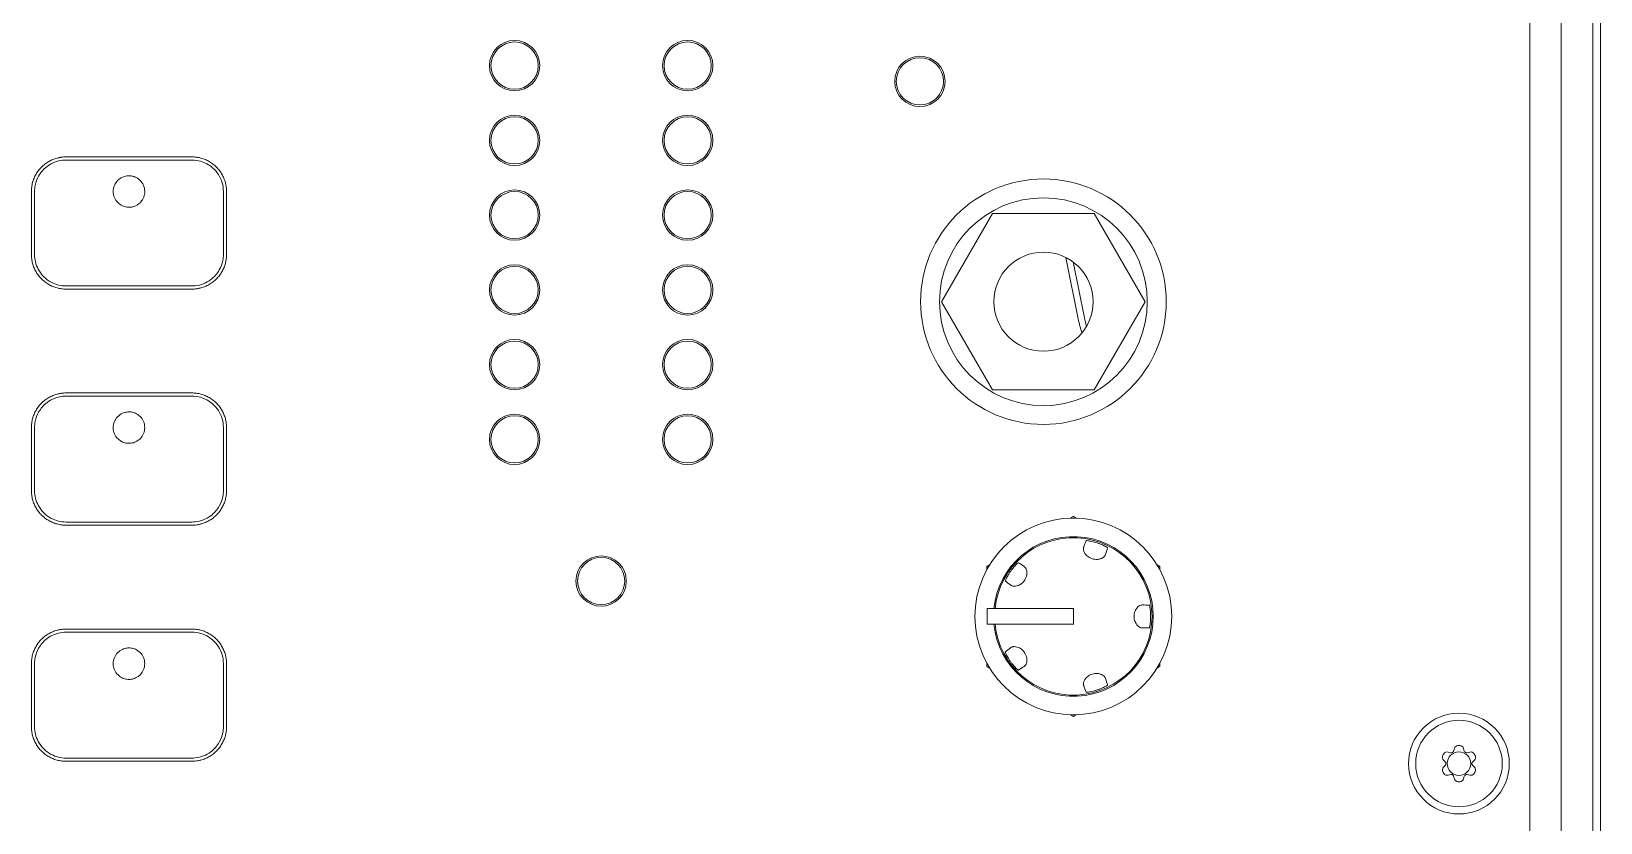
# Model space of a CAD drawing. Header units: millimetres. Extents: x 20 to 1660, y 4 to 1168.
# Drawn here: x 556.2 to 655.9, y 595.3 to 645.5 of the extents above; entities that cross this region are included whole.
import ezdxf

# ---------------------------------------------------------------- set-up
doc = ezdxf.new("R2010")
doc.units = ezdxf.units.MM
doc.header["$LTSCALE"] = 4
doc.layers.add('Visible Edges(A H Standard)', color=7, linetype='Continuous', lineweight=18)

msp = doc.modelspace()

# ---------------------------------------------------------------- linework, layer by layer
at = {"layer": 'Visible Edges(A H Standard)'}
for p, q in [((655.876, 743.055), (655.876, 257.055)), ((651.376, 718.855), (651.376, 270.484)), ((651.376, 718.855), (651.376, 270.484)), ((653.376, 270.484), (653.376, 718.855)), ((655.376, 718.855), (655.376, 270.484)), ((558.376, 637.555), (566.376, 637.555)), ((556.176, 631.355), (556.176, 635.355)), ((568.576, 635.355), (568.576, 631.355)), ((617.243, 633.955), (614.01, 628.355)), ((623.71, 633.955), (617.243, 633.955)), ((626.943, 628.355), (623.71, 633.955)), ((622.689, 627.255), (621.89, 631.17)), ((623.081, 627.335), (622.357, 630.882)), ((566.376, 629.155), (558.376, 629.155)), ((614.01, 628.355), (617.243, 622.755)), ((623.71, 622.755), (626.943, 628.355)), ((558.376, 622.555), (566.376, 622.555)), ((617.243, 622.755), (623.71, 622.755)), ((556.176, 616.355), (556.176, 620.355)), ((568.576, 620.355), (568.576, 616.355)), ((566.376, 614.155), (558.376, 614.155)), ((617.586, 608.855), (616.909, 608.855)), ((617.586, 608.855), (619.1, 608.855)), ((622.376, 608.855), (619.1, 608.855)), ((622.376, 608.855), (622.376, 607.855)), ((558.376, 607.555), (566.376, 607.555)), ((616.909, 607.855), (617.586, 607.855)), ((619.1, 607.855), (617.586, 607.855)), ((619.1, 607.855), (622.376, 607.855)), ((556.176, 601.355), (556.176, 605.355)), ((568.576, 605.355), (568.576, 601.355)), ((646.023, 599.106), (645.896, 599.233)), ((646.189, 599.74), (646.362, 599.693)), ((646.537, 599.795), (646.584, 599.968)), ((647.169, 599.968), (647.215, 599.795)), ((647.391, 599.693), (647.564, 599.74)), ((647.857, 599.233), (647.73, 599.106)), ((566.376, 599.155), (558.376, 599.155)), ((645.896, 598.776), (646.023, 598.903)), ((646.362, 598.316), (646.189, 598.269)), ((646.584, 598.041), (646.537, 598.214)), ((647.215, 598.214), (647.169, 598.041)), ((647.564, 598.269), (647.391, 598.316)), ((647.73, 598.903), (647.857, 598.776))]:
    msp.add_line(p, q, dxfattribs=at)
for centre, radius in [((586.876, 643.355), 1.6), ((586.876, 643.355), 1.5), ((597.876, 643.355), 1.6), ((597.876, 643.355), 1.5), ((612.626, 642.355), 1.6), ((612.626, 642.355), 1.5), ((586.876, 638.605), 1.6), ((586.876, 638.605), 1.5), ((597.876, 638.605), 1.6), ((597.876, 638.605), 1.5), ((620.476, 628.355), 7.8), ((586.876, 633.855), 1.6), ((586.876, 633.855), 1.5), ((597.876, 633.855), 1.6), ((597.876, 633.855), 1.5), ((620.476, 628.355), 6.6), ((620.476, 628.355), 3.15), ((586.876, 629.105), 1.6), ((586.876, 629.105), 1.5), ((597.876, 629.105), 1.6), ((597.876, 629.105), 1.5), ((586.876, 624.355), 1.6), ((586.876, 624.355), 1.5), ((597.876, 624.355), 1.6), ((597.876, 624.355), 1.5), ((586.876, 619.605), 1.6), ((597.876, 619.605), 1.6), ((586.876, 619.605), 1.5), ((597.876, 619.605), 1.5), ((622.376, 608.355), 6.25), ((592.376, 610.605), 1.6), ((592.376, 610.605), 1.5), ((646.876, 599.005), 3.2), ((646.876, 599.005), 2.75), ((646.876, 599.005), 0.75)]:
    msp.add_circle(centre, radius, dxfattribs=at)
for centre, radius, start, end in [((630.527, 628.855), 8, 191.53696, 198.09148), ((630.527, 628.855), 7.6, 191.53696, 195.73728), ((622.376, 608.355), 5.075, 185.65405, 174.34595), ((622.376, 608.355), 5, 185.73917, 174.26083), ((646.073, 599.409), 0.25, 153.26057, 225), ((646.876, 599.005), 1.15, 146.73943, 153.26057), ((646.124, 599.498), 0.25, 75, 146.73943), ((646.388, 599.79), 0.1, 255, 301.90196), ((646.876, 599.005), 0.825, 118.09804, 121.90196), ((646.441, 599.821), 0.1, 298.09804, 345), ((646.825, 599.903), 0.25, 93.26057, 165), ((646.876, 599.005), 1.15, 86.73943, 93.26057), ((646.928, 599.903), 0.25, 15, 86.73943), ((647.312, 599.821), 0.1, 195, 241.90196), ((646.876, 599.005), 0.825, 58.09804, 61.90196), ((647.365, 599.79), 0.1, 238.09804, 285), ((647.629, 599.498), 0.25, 33.26057, 105), ((646.876, 599.005), 1.15, 26.73943, 33.26057), ((647.68, 599.409), 0.25, 315, 26.73943), ((646.073, 598.6), 0.25, 135, 206.73943), ((646.876, 599.005), 1.15, 206.73943, 213.26057), ((646.124, 598.511), 0.25, 213.26057, 285), ((645.952, 599.035), 0.1, 358.09804, 45), ((645.952, 598.974), 0.1, 315, 1.90196), ((646.876, 599.005), 0.825, 178.09804, 181.90196), ((646.388, 598.219), 0.1, 58.09804, 105), ((646.876, 599.005), 0.825, 238.09804, 241.90196), ((646.441, 598.189), 0.1, 15, 61.90196), ((647.312, 598.189), 0.1, 118.09804, 165), ((646.876, 599.005), 0.825, 298.09804, 301.90196), ((647.365, 598.219), 0.1, 75, 121.90196), ((647.629, 598.511), 0.25, 255, 326.73943), ((647.801, 599.035), 0.1, 135, 181.90196), ((646.876, 599.005), 0.825, 358.09804, 1.90196), ((647.801, 598.974), 0.1, 178.09804, 225), ((646.876, 599.005), 1.15, 326.73943, 333.26057), ((647.68, 598.6), 0.25, 333.26057, 45), ((646.825, 598.106), 0.25, 195, 266.73943), ((646.876, 599.005), 1.15, 266.73943, 273.26057), ((646.928, 598.106), 0.25, 273.26057, 345)]:
    msp.add_arc(centre, radius, start, end, dxfattribs=at)
for points, knots in [([(556.176, 635.355), (556.176, 635.45), (556.189, 635.642), (556.236, 635.878), (556.306, 636.108), (556.379, 636.286), (556.492, 636.498), (556.6, 636.658), (556.752, 636.844), (556.888, 636.98), (557.074, 637.132), (557.235, 637.239), (557.446, 637.352), (557.624, 637.425), (557.83, 637.488), (557.971, 637.519), (558.114, 637.54), (558.233, 637.551), (558.328, 637.555), (558.376, 637.555)], [-0.2358703, -0.2358703, -0.2358703, -0.2358703, -0.2162144, -0.1965586, -0.1867306, -0.1670748, -0.1572469, -0.137591, -0.1277631, -0.1081072, -0.0982793, -0.0786234, -0.0687955, -0.0491396, -0.0393117, -0.0245698, -0.0196559, -0.0098279, 0, 0, 0, 0]), ([(558.376, 637.355), (558.303, 637.355), (558.23, 637.35), (557.803, 637.303), (557.46, 637.168), (556.955, 636.788), (556.77, 636.577), (556.531, 636.155), (556.457, 635.954), (556.389, 635.618), (556.376, 635.486), (556.376, 635.355)], [-0.2358703, -0.2358703, -0.2358703, -0.2358703, -0.2193276, -0.2193276, -0.1390105, -0.1390105, -0.077228, -0.077228, -0.0297031, -0.0297031, 0, 0, 0, 0]), ([(566.376, 637.355), (565.046, 637.355), (563.711, 637.355), (561.041, 637.355), (559.706, 637.355), (558.376, 637.355)], [-0.8010119, -0.8010119, -0.8010119, -0.8010119, -0.4005059, -0.4005059, 0, 0, 0, 0]), ([(566.376, 637.555), (566.472, 637.555), (566.664, 637.542), (566.899, 637.495), (567.129, 637.426), (567.307, 637.352), (567.518, 637.239), (567.678, 637.132), (567.865, 636.98), (568.001, 636.843), (568.153, 636.657), (568.26, 636.497), (568.373, 636.286), (568.447, 636.108), (568.517, 635.878), (568.564, 635.642), (568.576, 635.45), (568.576, 635.355)], [-0.2358726, -0.2358726, -0.2358726, -0.2358726, -0.2162165, -0.1965605, -0.1867325, -0.1670764, -0.1572484, -0.1375923, -0.1277643, -0.1081083, -0.0982802, -0.0786242, -0.0687962, -0.0491401, -0.0393121, -0.019656, 0, 0, 0, 0]), ([(568.376, 635.355), (568.376, 635.544), (568.349, 635.733), (568.19, 636.281), (567.975, 636.615), (567.465, 637.058), (567.201, 637.2), (566.742, 637.329), (566.559, 637.355), (566.376, 637.355)], [-0.2358726, -0.2358726, -0.2358726, -0.2358726, -0.1932476, -0.1932476, -0.1073598, -0.1073598, -0.0412922, -0.0412922, 0, 0, 0, 0]), ([(561.451, 635.733), (561.467, 635.774), (561.487, 635.814), (561.569, 635.957), (561.648, 636.051), (561.832, 636.201), (561.933, 636.258), (562.127, 636.327), (562.216, 636.346), (562.391, 636.358), (562.477, 636.353), (562.656, 636.32), (562.749, 636.288), (562.949, 636.185), (563.05, 636.105), (563.22, 635.908), (563.285, 635.792), (563.368, 635.541), (563.384, 635.409), (563.364, 635.152), (563.33, 635.029), (563.222, 634.806), (563.149, 634.708), (562.971, 634.541), (562.868, 634.475), (562.67, 634.394), (562.579, 634.371), (562.403, 634.351), (562.319, 634.353), (562.142, 634.378), (562.051, 634.404), (561.855, 634.493), (561.754, 634.562), (561.576, 634.741), (561.502, 634.852), (561.401, 635.097), (561.375, 635.229), (561.377, 635.489), (561.403, 635.615), (561.451, 635.733)], [-0.6306267, -0.6306267, -0.6306267, -0.6306267, -0.6172992, -0.6172992, -0.5808037, -0.5808037, -0.5461194, -0.5461194, -0.518978, -0.518978, -0.4934299, -0.4934299, -0.4642284, -0.4642284, -0.4258837, -0.4258837, -0.386109, -0.386109, -0.3465195, -0.3465195, -0.3086358, -0.3086358, -0.2720411, -0.2720411, -0.2355759, -0.2355759, -0.2077413, -0.2077413, -0.1824835, -0.1824835, -0.1541456, -0.1541456, -0.1178607, -0.1178607, -0.0781853, -0.0781853, -0.038245, -0.038245, 0, 0, 0, 0]), ([(556.376, 635.355), (556.376, 634.689), (556.376, 634.022), (556.376, 632.687), (556.376, 632.02), (556.376, 631.355)], [-0.4002862, -0.4002862, -0.4002862, -0.4002862, -0.2001431, -0.2001431, 0, 0, 0, 0]), ([(568.376, 631.355), (568.376, 632.02), (568.376, 632.687), (568.376, 634.022), (568.376, 634.689), (568.376, 635.355)], [-0.4002862, -0.4002862, -0.4002862, -0.4002862, -0.2001431, -0.2001431, 0, 0, 0, 0]), ([(558.376, 629.155), (558.28, 629.155), (558.089, 629.167), (557.854, 629.214), (557.624, 629.283), (557.446, 629.357), (557.234, 629.47), (557.074, 629.577), (556.888, 629.729), (556.752, 629.865), (556.599, 630.051), (556.492, 630.211), (556.379, 630.423), (556.306, 630.601), (556.236, 630.831), (556.189, 631.067), (556.176, 631.258), (556.176, 631.355)], [-0.2358725, -0.2358725, -0.2358725, -0.2358725, -0.2162165, -0.1965604, -0.1867324, -0.1670764, -0.1572483, -0.1375923, -0.1277643, -0.1081082, -0.0982802, -0.0786242, -0.0687961, -0.0491401, -0.0393121, -0.019656, 0, 0, 0, 0]), ([(556.376, 631.355), (556.376, 631.03), (556.457, 630.705), (556.702, 630.242), (556.822, 630.08), (556.963, 629.94), (557.103, 629.799), (557.265, 629.68), (557.728, 629.435), (558.052, 629.355), (558.376, 629.355)], [-0.2358725, -0.2358725, -0.2358725, -0.2358725, -0.1626709, -0.1626709, -0.1179363, -0.1179363, -0.1179363, -0.0732016, -0.0732016, 0, 0, 0, 0]), ([(566.376, 629.355), (566.448, 629.355), (566.52, 629.358), (566.945, 629.404), (567.289, 629.54), (567.796, 629.919), (567.981, 630.13), (568.221, 630.553), (568.296, 630.754), (568.363, 631.091), (568.376, 631.223), (568.376, 631.355)], [-0.2358704, -0.2358704, -0.2358704, -0.2358704, -0.2197074, -0.2197074, -0.1392512, -0.1392512, -0.0773618, -0.0773618, -0.0297545, -0.0297545, 0, 0, 0, 0]), ([(568.576, 631.355), (568.576, 631.259), (568.564, 631.067), (568.517, 630.831), (568.447, 630.601), (568.374, 630.423), (568.26, 630.211), (568.153, 630.051), (568.001, 629.866), (567.865, 629.729), (567.679, 629.577), (567.518, 629.47), (567.306, 629.357), (567.129, 629.284), (566.922, 629.221), (566.782, 629.191), (566.639, 629.169), (566.52, 629.158), (566.424, 629.155), (566.376, 629.155)], [-0.2358704, -0.2358704, -0.2358704, -0.2358704, -0.2162145, -0.1965587, -0.1867307, -0.1670749, -0.1572469, -0.1375911, -0.1277631, -0.1081073, -0.0982793, -0.0786235, -0.0687955, -0.0491397, -0.0393117, -0.0245698, -0.0196559, -0.0098279, 0, 0, 0, 0]), ([(558.376, 629.355), (559.706, 629.355), (561.041, 629.355), (563.711, 629.355), (565.046, 629.355), (566.376, 629.355)], [-0.8010119, -0.8010119, -0.8010119, -0.8010119, -0.4005059, -0.4005059, 0, 0, 0, 0]), ([(556.176, 620.355), (556.176, 620.45), (556.189, 620.642), (556.236, 620.878), (556.306, 621.108), (556.379, 621.286), (556.492, 621.498), (556.6, 621.658), (556.752, 621.844), (556.888, 621.98), (557.074, 622.132), (557.235, 622.239), (557.446, 622.352), (557.624, 622.425), (557.83, 622.488), (557.971, 622.519), (558.114, 622.54), (558.233, 622.551), (558.328, 622.555), (558.376, 622.555)], [-0.2358703, -0.2358703, -0.2358703, -0.2358703, -0.2162144, -0.1965586, -0.1867306, -0.1670748, -0.1572469, -0.137591, -0.1277631, -0.1081072, -0.0982793, -0.0786234, -0.0687955, -0.0491396, -0.0393117, -0.0245698, -0.0196559, -0.0098279, 0, 0, 0, 0]), ([(558.376, 622.355), (558.303, 622.355), (558.23, 622.35), (557.803, 622.303), (557.46, 622.168), (556.955, 621.788), (556.77, 621.577), (556.531, 621.155), (556.457, 620.954), (556.389, 620.618), (556.376, 620.486), (556.376, 620.355)], [-0.2358703, -0.2358703, -0.2358703, -0.2358703, -0.2193282, -0.2193282, -0.1390108, -0.1390108, -0.0772282, -0.0772282, -0.0297032, -0.0297032, 0, 0, 0, 0]), ([(566.376, 622.355), (565.046, 622.355), (563.711, 622.355), (561.041, 622.355), (559.706, 622.355), (558.376, 622.355)], [-0.8010119, -0.8010119, -0.8010119, -0.8010119, -0.4005059, -0.4005059, 0, 0, 0, 0]), ([(566.376, 622.555), (566.472, 622.555), (566.664, 622.542), (566.899, 622.495), (567.129, 622.426), (567.307, 622.352), (567.518, 622.239), (567.678, 622.132), (567.865, 621.98), (568.001, 621.843), (568.153, 621.657), (568.26, 621.497), (568.373, 621.286), (568.447, 621.108), (568.517, 620.878), (568.564, 620.642), (568.576, 620.45), (568.576, 620.355)], [-0.2358726, -0.2358726, -0.2358726, -0.2358726, -0.2162165, -0.1965605, -0.1867325, -0.1670764, -0.1572484, -0.1375923, -0.1277643, -0.1081083, -0.0982802, -0.0786242, -0.0687962, -0.0491401, -0.0393121, -0.019656, 0, 0, 0, 0]), ([(568.376, 620.355), (568.376, 620.544), (568.349, 620.733), (568.19, 621.281), (567.975, 621.615), (567.465, 622.058), (567.201, 622.2), (566.742, 622.329), (566.559, 622.355), (566.376, 622.355)], [-0.2358726, -0.2358726, -0.2358726, -0.2358726, -0.1932254, -0.1932254, -0.1073474, -0.1073474, -0.0412875, -0.0412875, 0, 0, 0, 0]), ([(561.451, 620.733), (561.498, 620.849), (561.567, 620.955), (561.741, 621.137), (561.845, 621.211), (562.05, 621.305), (562.145, 621.332), (562.33, 621.357), (562.419, 621.358), (562.603, 621.333), (562.697, 621.307), (562.894, 621.218), (562.994, 621.15), (563.173, 620.973), (563.248, 620.862), (563.35, 620.618), (563.377, 620.486), (563.376, 620.226), (563.352, 620.1), (563.258, 619.867), (563.192, 619.762), (563.02, 619.579), (562.916, 619.503), (562.711, 619.407), (562.616, 619.379), (562.43, 619.352), (562.34, 619.351), (562.156, 619.374), (562.063, 619.4), (561.865, 619.487), (561.765, 619.554), (561.585, 619.729), (561.509, 619.839), (561.405, 620.083), (561.377, 620.214), (561.375, 620.475), (561.399, 620.602), (561.446, 620.721), (561.447, 620.725), (561.449, 620.729), (561.451, 620.733)], [-0.6294002, -0.6294002, -0.6294002, -0.6294002, -0.5917624, -0.5917624, -0.5536611, -0.5536611, -0.5241306, -0.5241306, -0.4975702, -0.4975702, -0.4684892, -0.4684892, -0.4325359, -0.4325359, -0.392783, -0.392783, -0.3528593, -0.3528593, -0.3145721, -0.3145721, -0.2775571, -0.2775571, -0.2392065, -0.2392065, -0.2095916, -0.2095916, -0.1827281, -0.1827281, -0.1539242, -0.1539242, -0.1180626, -0.1180626, -0.0783657, -0.0783657, -0.0383963, -0.0383963, 0, 0, 0, 0.0013133, 0.0013133, 0.0013133, 0.0013133]), ([(556.376, 620.355), (556.376, 619.689), (556.376, 619.022), (556.376, 617.687), (556.376, 617.02), (556.376, 616.355)], [-0.4002862, -0.4002862, -0.4002862, -0.4002862, -0.2001431, -0.2001431, 0, 0, 0, 0]), ([(568.376, 616.355), (568.376, 617.02), (568.376, 617.687), (568.376, 619.022), (568.376, 619.689), (568.376, 620.355)], [-0.4002862, -0.4002862, -0.4002862, -0.4002862, -0.2001431, -0.2001431, 0, 0, 0, 0]), ([(558.376, 614.155), (558.28, 614.155), (558.089, 614.167), (557.854, 614.214), (557.624, 614.283), (557.446, 614.357), (557.234, 614.47), (557.074, 614.577), (556.888, 614.729), (556.752, 614.865), (556.599, 615.051), (556.492, 615.211), (556.379, 615.423), (556.306, 615.601), (556.236, 615.831), (556.189, 616.067), (556.176, 616.258), (556.176, 616.355)], [-0.2358725, -0.2358725, -0.2358725, -0.2358725, -0.2162165, -0.1965604, -0.1867324, -0.1670764, -0.1572483, -0.1375923, -0.1277643, -0.1081082, -0.0982802, -0.0786242, -0.0687961, -0.0491401, -0.0393121, -0.019656, 0, 0, 0, 0]), ([(556.376, 616.355), (556.376, 616.03), (556.457, 615.705), (556.702, 615.242), (556.822, 615.08), (556.963, 614.94), (557.103, 614.799), (557.265, 614.68), (557.728, 614.435), (558.052, 614.355), (558.376, 614.355)], [-0.2358725, -0.2358725, -0.2358725, -0.2358725, -0.1626709, -0.1626709, -0.1179363, -0.1179363, -0.1179363, -0.0732016, -0.0732016, 0, 0, 0, 0]), ([(566.376, 614.355), (566.448, 614.355), (566.52, 614.358), (566.945, 614.404), (567.289, 614.54), (567.796, 614.919), (567.981, 615.13), (568.221, 615.553), (568.296, 615.754), (568.363, 616.091), (568.376, 616.223), (568.376, 616.355)], [-0.2358704, -0.2358704, -0.2358704, -0.2358704, -0.2197078, -0.2197078, -0.1392514, -0.1392514, -0.0773619, -0.0773619, -0.0297546, -0.0297546, 0, 0, 0, 0]), ([(568.576, 616.355), (568.576, 616.259), (568.564, 616.067), (568.517, 615.831), (568.447, 615.601), (568.374, 615.423), (568.26, 615.211), (568.153, 615.051), (568.001, 614.866), (567.865, 614.729), (567.679, 614.577), (567.518, 614.47), (567.306, 614.357), (567.129, 614.284), (566.922, 614.221), (566.782, 614.191), (566.639, 614.169), (566.52, 614.158), (566.424, 614.155), (566.376, 614.155)], [-0.2358704, -0.2358704, -0.2358704, -0.2358704, -0.2162145, -0.1965587, -0.1867307, -0.1670749, -0.1572469, -0.1375911, -0.1277631, -0.1081073, -0.0982793, -0.0786235, -0.0687955, -0.0491397, -0.0393117, -0.0245698, -0.0196559, -0.0098279, 0, 0, 0, 0]), ([(558.376, 614.355), (559.706, 614.355), (561.041, 614.355), (563.711, 614.355), (565.046, 614.355), (566.376, 614.355)], [-0.8010119, -0.8010119, -0.8010119, -0.8010119, -0.4005059, -0.4005059, 0, 0, 0, 0]), ([(623.19, 613.167), (623.192, 613.172), (623.226, 613.172), (623.32, 613.162), (623.358, 613.156), (623.447, 613.141), (623.496, 613.132), (623.599, 613.109), (623.657, 613.095), (623.776, 613.063), (623.838, 613.045), (623.951, 613.008), (624.011, 612.987), (624.127, 612.942), (624.182, 612.92), (624.278, 612.878), (624.324, 612.856), (624.404, 612.816), (624.439, 612.798), (624.521, 612.751), (624.548, 612.731), (624.546, 612.726)], [0.0006679, 0.0006679, 0.0006679, 0.0006679, 0.0372711, 0.0372711, 0.0559066, 0.0559066, 0.0745421, 0.0745421, 0.0923267, 0.0923267, 0.1101113, 0.1101113, 0.1278958, 0.1278958, 0.1456804, 0.1456804, 0.1643159, 0.1643159, 0.1829514, 0.1829514, 0.2195546, 0.2195546, 0.2195546, 0.2195546]), ([(623.022, 612.596), (623.021, 612.631), (623.022, 612.662), (623.027, 612.724), (623.031, 612.746), (623.033, 612.75)], [-0.05311398, -0.05311398, -0.05311398, -0.05311398, -0.03239209, -0.03239209, -0.00022322, -0.00022322, -0.00022322, -0.00022322]), ([(624.347, 612.165), (624.338, 612.154), (624.328, 612.144), (624.293, 612.111), (624.254, 612.085), (624.167, 612.041), (624.101, 612.016), (623.999, 611.992), (623.947, 611.984), (623.798, 611.973), (623.67, 611.987), (623.465, 612.054), (623.353, 612.118), (623.239, 612.214), (623.202, 612.251), (623.134, 612.331), (623.094, 612.389), (623.05, 612.476), (623.034, 612.52), (623.025, 612.567), (623.023, 612.582), (623.022, 612.596)], [0.1111595, 0.1111595, 0.1111595, 0.1111595, 0.1181117, 0.1181117, 0.1346005, 0.1346005, 0.1549386, 0.1549386, 0.1687629, 0.1687629, 0.2011039, 0.2011039, 0.2334448, 0.2334448, 0.2472691, 0.2472691, 0.2676073, 0.2676073, 0.284096, 0.284096, 0.2910482, 0.2910482, 0.2910482, 0.2910482]), ([(624.429, 612.296), (624.428, 612.292), (624.418, 612.271), (624.385, 612.217), (624.368, 612.193), (624.347, 612.165)], [-0.06093533, -0.06093533, -0.06093533, -0.06093533, -0.03074397, -0.03074397, -0.01208171, -0.01208171, -0.01208171, -0.01208171]), ([(618.051, 610.616), (618.047, 610.619), (618.057, 610.651), (618.096, 610.737), (618.113, 610.772), (618.155, 610.852), (618.179, 610.896), (618.232, 610.987), (618.263, 611.037), (618.331, 611.141), (618.368, 611.194), (618.437, 611.29), (618.476, 611.341), (618.554, 611.437), (618.593, 611.483), (618.662, 611.561), (618.697, 611.598), (618.76, 611.662), (618.788, 611.689), (618.858, 611.753), (618.885, 611.772), (618.889, 611.769)], [0.0006679, 0.0006679, 0.0006679, 0.0006679, 0.0372711, 0.0372711, 0.0559066, 0.0559066, 0.0745421, 0.0745421, 0.0923267, 0.0923267, 0.1101113, 0.1101113, 0.1278958, 0.1278958, 0.1456804, 0.1456804, 0.1643159, 0.1643159, 0.1829514, 0.1829514, 0.2195546, 0.2195546, 0.2195546, 0.2195546]), ([(619.361, 611.406), (619.369, 611.395), (619.376, 611.382), (619.396, 611.338), (619.409, 611.293), (619.424, 611.197), (619.427, 611.126), (619.418, 611.021), (619.41, 610.97), (619.374, 610.825), (619.321, 610.708), (619.194, 610.533), (619.099, 610.446), (618.973, 610.368), (618.926, 610.344), (618.829, 610.303), (618.761, 610.284), (618.665, 610.269), (618.618, 610.267), (618.57, 610.273), (618.556, 610.276), (618.542, 610.279)], [0.1111595, 0.1111595, 0.1111595, 0.1111595, 0.1181117, 0.1181117, 0.1346005, 0.1346005, 0.1549386, 0.1549386, 0.1687629, 0.1687629, 0.2011039, 0.2011039, 0.2334448, 0.2334448, 0.2472691, 0.2472691, 0.2676073, 0.2676073, 0.284096, 0.284096, 0.2910482, 0.2910482, 0.2910482, 0.2910482]), ([(619.262, 611.525), (619.266, 611.522), (619.284, 611.505), (619.326, 611.454), (619.343, 611.432), (619.361, 611.406)], [-0.06206114, -0.06206114, -0.06206114, -0.06206114, -0.03034486, -0.03034486, -0.01319955, -0.01319955, -0.01319955, -0.01319955]), ([(618.542, 610.279), (618.509, 610.289), (618.481, 610.299), (618.423, 610.323), (618.403, 610.334), (618.399, 610.337)], [-0.05309937, -0.05309937, -0.05309937, -0.05309937, -0.03295823, -0.03295823, -0.00022322, -0.00022322, -0.00022322, -0.00022322]), ([(626.61, 607.658), (626.597, 607.663), (626.583, 607.669), (626.541, 607.693), (626.504, 607.722), (626.436, 607.79), (626.392, 607.846), (626.337, 607.936), (626.314, 607.983), (626.257, 608.121), (626.231, 608.247), (626.231, 608.462), (626.257, 608.588), (626.314, 608.726), (626.337, 608.773), (626.392, 608.863), (626.436, 608.919), (626.504, 608.987), (626.541, 609.016), (626.583, 609.04), (626.597, 609.046), (626.61, 609.051)], [0.1111595, 0.1111595, 0.1111595, 0.1111595, 0.1181117, 0.1181117, 0.1346005, 0.1346005, 0.1549386, 0.1549386, 0.1687629, 0.1687629, 0.2011039, 0.2011039, 0.2334448, 0.2334448, 0.2472691, 0.2472691, 0.2676073, 0.2676073, 0.284096, 0.284096, 0.2910482, 0.2910482, 0.2910482, 0.2910482]), ([(626.61, 609.051), (626.648, 609.065), (626.681, 609.074), (626.737, 609.086), (626.755, 609.089), (626.76, 609.088)], [-0.05262869, -0.05262869, -0.05262869, -0.05262869, -0.02950175, -0.02950175, -0.00022321, -0.00022321, -0.00022321, -0.00022321]), ([(627.205, 609.067), (627.21, 609.067), (627.221, 609.035), (627.24, 608.943), (627.246, 608.904), (627.26, 608.816), (627.266, 608.766), (627.276, 608.661), (627.281, 608.602), (627.287, 608.478), (627.288, 608.414), (627.288, 608.295), (627.287, 608.231), (627.281, 608.107), (627.276, 608.048), (627.266, 607.944), (627.26, 607.893), (627.246, 607.805), (627.24, 607.766), (627.221, 607.674), (627.21, 607.642), (627.205, 607.642)], [0.0006679, 0.0006679, 0.0006679, 0.0006679, 0.0372711, 0.0372711, 0.0559066, 0.0559066, 0.0745421, 0.0745421, 0.0923267, 0.0923267, 0.1101113, 0.1101113, 0.1278958, 0.1278958, 0.1456804, 0.1456804, 0.1643159, 0.1643159, 0.1829514, 0.1829514, 0.2195546, 0.2195546, 0.2195546, 0.2195546]), ([(556.176, 605.355), (556.176, 605.45), (556.189, 605.642), (556.236, 605.878), (556.306, 606.108), (556.379, 606.286), (556.492, 606.498), (556.6, 606.658), (556.752, 606.844), (556.888, 606.98), (557.074, 607.132), (557.235, 607.239), (557.446, 607.352), (557.624, 607.425), (557.83, 607.488), (557.971, 607.519), (558.114, 607.54), (558.233, 607.551), (558.328, 607.555), (558.376, 607.555)], [0, 0, 0, 0, 0.0196559, 0.0393117, 0.0491396, 0.0687955, 0.0786234, 0.0982793, 0.1081072, 0.1277631, 0.137591, 0.1572469, 0.1670748, 0.1867306, 0.1965586, 0.2113005, 0.2162144, 0.2260424, 0.2358703, 0.2358703, 0.2358703, 0.2358703]), ([(558.376, 607.355), (558.303, 607.355), (558.23, 607.35), (557.803, 607.303), (557.46, 607.168), (556.955, 606.788), (556.77, 606.577), (556.531, 606.155), (556.457, 605.954), (556.389, 605.618), (556.376, 605.486), (556.376, 605.355)], [-0.2358703, -0.2358703, -0.2358703, -0.2358703, -0.2193283, -0.2193283, -0.1390109, -0.1390109, -0.0772283, -0.0772283, -0.0297032, -0.0297032, 0, 0, 0, 0]), ([(566.376, 607.355), (565.046, 607.355), (563.711, 607.355), (561.041, 607.355), (559.706, 607.355), (558.376, 607.355)], [-0.8010119, -0.8010119, -0.8010119, -0.8010119, -0.4005059, -0.4005059, 0, 0, 0, 0]), ([(566.376, 607.555), (566.472, 607.555), (566.664, 607.542), (566.899, 607.495), (567.129, 607.426), (567.307, 607.352), (567.518, 607.239), (567.678, 607.132), (567.865, 606.98), (568.001, 606.843), (568.153, 606.657), (568.26, 606.497), (568.373, 606.286), (568.447, 606.108), (568.517, 605.878), (568.564, 605.642), (568.576, 605.45), (568.576, 605.355)], [0, 0, 0, 0, 0.019656, 0.0393121, 0.0491401, 0.0687962, 0.0786242, 0.0982802, 0.1081083, 0.1277643, 0.1375923, 0.1572484, 0.1670764, 0.1867325, 0.1965605, 0.2162165, 0.2358726, 0.2358726, 0.2358726, 0.2358726]), ([(568.376, 605.355), (568.376, 605.544), (568.349, 605.733), (568.189, 606.281), (567.975, 606.615), (567.465, 607.058), (567.2, 607.2), (566.742, 607.329), (566.559, 607.355), (566.376, 607.355)], [-0.2358726, -0.2358726, -0.2358726, -0.2358726, -0.1932186, -0.1932186, -0.1073437, -0.1073437, -0.041286, -0.041286, 0, 0, 0, 0]), ([(626.76, 607.621), (626.755, 607.62), (626.737, 607.623), (626.681, 607.635), (626.648, 607.644), (626.61, 607.658)], [-0.05847695, -0.05847695, -0.05847695, -0.05847695, -0.02943165, -0.02943165, -0.00656288, -0.00656288, -0.00656288, -0.00656288]), ([(561.451, 605.733), (561.498, 605.849), (561.567, 605.955), (561.741, 606.137), (561.845, 606.211), (562.05, 606.305), (562.145, 606.332), (562.33, 606.357), (562.419, 606.358), (562.603, 606.333), (562.697, 606.307), (562.894, 606.218), (562.994, 606.15), (563.173, 605.973), (563.248, 605.862), (563.35, 605.618), (563.377, 605.486), (563.376, 605.226), (563.352, 605.1), (563.258, 604.867), (563.192, 604.762), (563.02, 604.579), (562.916, 604.503), (562.711, 604.407), (562.616, 604.379), (562.43, 604.352), (562.34, 604.351), (562.156, 604.374), (562.063, 604.4), (561.865, 604.487), (561.765, 604.554), (561.585, 604.729), (561.509, 604.839), (561.405, 605.083), (561.377, 605.214), (561.375, 605.475), (561.399, 605.602), (561.446, 605.721), (561.447, 605.725), (561.449, 605.729), (561.451, 605.733)], [-0.6294001, -0.6294001, -0.6294001, -0.6294001, -0.5917539, -0.5917539, -0.5536547, -0.5536547, -0.5241259, -0.5241259, -0.4975666, -0.4975666, -0.4684857, -0.4684857, -0.4325313, -0.4325313, -0.3927784, -0.3927784, -0.3528549, -0.3528549, -0.3145679, -0.3145679, -0.2775531, -0.2775531, -0.2392035, -0.2392035, -0.2095898, -0.2095898, -0.1827273, -0.1827273, -0.1539241, -0.1539241, -0.1180626, -0.1180626, -0.0783657, -0.0783657, -0.0383962, -0.0383962, 0, 0, 0, 0.0013134, 0.0013134, 0.0013134, 0.0013134]), ([(618.399, 606.372), (618.403, 606.375), (618.425, 606.387), (618.486, 606.412), (618.512, 606.421), (618.542, 606.43)], [-0.06217072, -0.06217072, -0.06217072, -0.06217072, -0.03027678, -0.03027678, -0.01330613, -0.01330613, -0.01330613, -0.01330613]), ([(618.542, 606.43), (618.556, 606.434), (618.57, 606.436), (618.618, 606.442), (618.665, 606.44), (618.761, 606.425), (618.829, 606.406), (618.926, 606.365), (618.973, 606.341), (619.099, 606.263), (619.194, 606.176), (619.321, 606.002), (619.374, 605.884), (619.41, 605.739), (619.418, 605.688), (619.427, 605.583), (619.424, 605.512), (619.409, 605.416), (619.396, 605.371), (619.376, 605.327), (619.369, 605.314), (619.361, 605.303)], [0.1111595, 0.1111595, 0.1111595, 0.1111595, 0.1181117, 0.1181117, 0.1346005, 0.1346005, 0.1549386, 0.1549386, 0.1687629, 0.1687629, 0.2011039, 0.2011039, 0.2334448, 0.2334448, 0.2472691, 0.2472691, 0.2676073, 0.2676073, 0.284096, 0.284096, 0.2910482, 0.2910482, 0.2910482, 0.2910482]), ([(556.376, 605.355), (556.376, 604.689), (556.376, 604.022), (556.376, 602.687), (556.376, 602.02), (556.376, 601.355)], [-0.4002862, -0.4002862, -0.4002862, -0.4002862, -0.2001431, -0.2001431, 0, 0, 0, 0]), ([(568.376, 601.355), (568.376, 602.02), (568.376, 602.687), (568.376, 604.022), (568.376, 604.689), (568.376, 605.355)], [-0.4002862, -0.4002862, -0.4002862, -0.4002862, -0.2001431, -0.2001431, 0, 0, 0, 0]), ([(618.889, 604.94), (618.885, 604.937), (618.858, 604.956), (618.788, 605.02), (618.76, 605.047), (618.697, 605.111), (618.662, 605.148), (618.593, 605.226), (618.554, 605.272), (618.476, 605.368), (618.437, 605.419), (618.368, 605.515), (618.331, 605.568), (618.263, 605.672), (618.232, 605.723), (618.179, 605.813), (618.155, 605.857), (618.113, 605.937), (618.096, 605.972), (618.057, 606.058), (618.047, 606.09), (618.051, 606.093)], [0.0006679, 0.0006679, 0.0006679, 0.0006679, 0.0372711, 0.0372711, 0.0559066, 0.0559066, 0.0745421, 0.0745421, 0.0923267, 0.0923267, 0.1101113, 0.1101113, 0.1278958, 0.1278958, 0.1456804, 0.1456804, 0.1643159, 0.1643159, 0.1829514, 0.1829514, 0.2195546, 0.2195546, 0.2195546, 0.2195546]), ([(619.361, 605.303), (619.342, 605.274), (619.323, 605.251), (619.282, 605.203), (619.266, 605.187), (619.262, 605.184)], [-0.05309813, -0.05309813, -0.05309813, -0.05309813, -0.03300995, -0.03300995, -0.00022322, -0.00022322, -0.00022322, -0.00022322]), ([(623.022, 604.113), (623.023, 604.127), (623.025, 604.142), (623.034, 604.189), (623.05, 604.233), (623.094, 604.32), (623.134, 604.378), (623.202, 604.458), (623.239, 604.495), (623.353, 604.591), (623.465, 604.655), (623.67, 604.722), (623.798, 604.736), (623.947, 604.725), (623.999, 604.717), (624.101, 604.693), (624.167, 604.668), (624.254, 604.624), (624.293, 604.598), (624.328, 604.565), (624.338, 604.555), (624.347, 604.544)], [0.1111595, 0.1111595, 0.1111595, 0.1111595, 0.1181117, 0.1181117, 0.1346005, 0.1346005, 0.1549386, 0.1549386, 0.1687629, 0.1687629, 0.2011039, 0.2011039, 0.2334448, 0.2334448, 0.2472691, 0.2472691, 0.2676073, 0.2676073, 0.284096, 0.284096, 0.2910482, 0.2910482, 0.2910482, 0.2910482]), ([(624.347, 604.544), (624.368, 604.516), (624.385, 604.491), (624.418, 604.437), (624.428, 604.417), (624.429, 604.413)], [-0.05311043, -0.05311043, -0.05311043, -0.05311043, -0.0325253, -0.0325253, -0.00022322, -0.00022322, -0.00022322, -0.00022322]), ([(623.033, 603.959), (623.031, 603.964), (623.027, 603.986), (623.022, 604.05), (623.021, 604.08), (623.022, 604.113)], [-0.0612207, -0.0612207, -0.0612207, -0.0612207, -0.03055248, -0.03055248, -0.0123581, -0.0123581, -0.0123581, -0.0123581]), ([(624.546, 603.983), (624.548, 603.978), (624.521, 603.958), (624.439, 603.911), (624.404, 603.893), (624.324, 603.853), (624.278, 603.831), (624.182, 603.789), (624.127, 603.767), (624.011, 603.722), (623.951, 603.701), (623.838, 603.665), (623.776, 603.646), (623.657, 603.614), (623.599, 603.6), (623.496, 603.577), (623.447, 603.568), (623.358, 603.553), (623.32, 603.548), (623.226, 603.537), (623.192, 603.537), (623.19, 603.542)], [0.0006679, 0.0006679, 0.0006679, 0.0006679, 0.0372711, 0.0372711, 0.0559066, 0.0559066, 0.0745421, 0.0745421, 0.0923267, 0.0923267, 0.1101113, 0.1101113, 0.1278958, 0.1278958, 0.1456804, 0.1456804, 0.1643159, 0.1643159, 0.1829514, 0.1829514, 0.2195546, 0.2195546, 0.2195546, 0.2195546]), ([(558.376, 599.155), (558.28, 599.155), (558.089, 599.167), (557.854, 599.214), (557.624, 599.283), (557.446, 599.357), (557.234, 599.47), (557.074, 599.577), (556.888, 599.729), (556.752, 599.865), (556.599, 600.051), (556.492, 600.211), (556.379, 600.423), (556.306, 600.601), (556.236, 600.831), (556.189, 601.067), (556.176, 601.258), (556.176, 601.355)], [0, 0, 0, 0, 0.019656, 0.0393121, 0.0491401, 0.0687961, 0.0786242, 0.0982802, 0.1081082, 0.1277643, 0.1375923, 0.1572483, 0.1670764, 0.1867324, 0.1965604, 0.2162165, 0.2358725, 0.2358725, 0.2358725, 0.2358725]), ([(556.376, 601.355), (556.376, 601.03), (556.457, 600.705), (556.702, 600.242), (556.822, 600.08), (556.963, 599.94), (557.103, 599.799), (557.265, 599.68), (557.728, 599.435), (558.052, 599.355), (558.376, 599.355)], [-0.2358725, -0.2358725, -0.2358725, -0.2358725, -0.1626709, -0.1626709, -0.1179363, -0.1179363, -0.1179363, -0.0732016, -0.0732016, 0, 0, 0, 0]), ([(566.376, 599.355), (566.448, 599.355), (566.52, 599.358), (566.945, 599.404), (567.289, 599.54), (567.796, 599.919), (567.981, 600.13), (568.221, 600.553), (568.296, 600.754), (568.363, 601.091), (568.376, 601.223), (568.376, 601.355)], [-0.2358704, -0.2358704, -0.2358704, -0.2358704, -0.2197079, -0.2197079, -0.1392515, -0.1392515, -0.077362, -0.077362, -0.0297546, -0.0297546, 0, 0, 0, 0]), ([(568.576, 601.355), (568.576, 601.259), (568.564, 601.067), (568.517, 600.831), (568.447, 600.601), (568.374, 600.423), (568.26, 600.211), (568.153, 600.051), (568.001, 599.866), (567.865, 599.729), (567.679, 599.577), (567.518, 599.47), (567.306, 599.357), (567.129, 599.284), (566.922, 599.221), (566.782, 599.191), (566.639, 599.169), (566.52, 599.158), (566.424, 599.155), (566.376, 599.155)], [0, 0, 0, 0, 0.0196559, 0.0393117, 0.0491397, 0.0687955, 0.0786235, 0.0982793, 0.1081073, 0.1277631, 0.1375911, 0.1572469, 0.1670749, 0.1867307, 0.1965587, 0.2113006, 0.2162145, 0.2260425, 0.2358704, 0.2358704, 0.2358704, 0.2358704]), ([(558.376, 599.355), (559.706, 599.355), (561.041, 599.355), (563.711, 599.355), (565.046, 599.355), (566.376, 599.355)], [-0.8010119, -0.8010119, -0.8010119, -0.8010119, -0.4005059, -0.4005059, 0, 0, 0, 0])]:
    msp.add_open_spline(points, degree=3, knots=knots, dxfattribs=at)
for points, weights in [([(622.197, 614.602), (622.286, 614.653), (622.376, 614.705)], [1.00858323073, 1.00441777344, 1]), ([(622.376, 614.705), (622.467, 614.653), (622.555, 614.602)], [1, 1.00441777344, 1.00858323073]), ([(616.876, 611.53), (616.967, 611.582), (617.055, 611.633)], [1, 1.00441777344, 1.00858323073]), ([(616.876, 611.323), (616.876, 611.426), (616.876, 611.53)], [1.00858323073, 1.00441777344, 1]), ([(627.697, 611.633), (627.786, 611.582), (627.876, 611.53)], [1.00858323073, 1.00441777344, 1]), ([(627.876, 611.53), (627.876, 611.426), (627.876, 611.323)], [1, 1.00441777344, 1.00858323073]), ([(616.909, 607.855), (616.911, 608.355), (616.909, 608.855)], [1.06425409617, 1.06914402258, 1.06425409617]), ([(616.876, 605.179), (616.876, 605.283), (616.876, 605.386)], [1, 1.00441777344, 1.00858323073]), ([(617.055, 605.076), (616.967, 605.127), (616.876, 605.179)], [1.00858323073, 1.00441777344, 1]), ([(627.876, 605.179), (627.786, 605.127), (627.697, 605.076)], [1, 1.00441777344, 1.00858323073]), ([(627.876, 605.386), (627.876, 605.283), (627.876, 605.179)], [1.00858323073, 1.00441777344, 1]), ([(622.376, 602.004), (622.286, 602.056), (622.197, 602.107)], [1, 1.00441777344, 1.00858323073]), ([(622.555, 602.107), (622.467, 602.056), (622.376, 602.004)], [1.00858323073, 1.00441777344, 1])]:
    msp.add_rational_spline(points, weights, degree=2, dxfattribs=at)
for points in [[(623.033, 612.75), (623.084, 612.889), (623.137, 613.029), (623.19, 613.167)], [(624.546, 612.726), (624.509, 612.583), (624.469, 612.438), (624.429, 612.296)], [(618.889, 611.769), (619.014, 611.69), (619.139, 611.607), (619.262, 611.525)], [(618.399, 610.337), (618.283, 610.428), (618.165, 610.522), (618.051, 610.616)], [(626.76, 609.088), (626.907, 609.083), (627.057, 609.076), (627.205, 609.067)], [(627.205, 607.642), (627.057, 607.633), (626.907, 607.626), (626.76, 607.621)], [(618.051, 606.093), (618.165, 606.187), (618.283, 606.281), (618.399, 606.372)], [(619.262, 605.184), (619.139, 605.102), (619.014, 605.02), (618.889, 604.94)], [(624.429, 604.413), (624.469, 604.271), (624.509, 604.126), (624.546, 603.983)], [(623.19, 603.542), (623.137, 603.68), (623.084, 603.821), (623.033, 603.959)]]:
    msp.add_open_spline(points, degree=3, dxfattribs=at)

doc.saveas('drawing.dxf')
